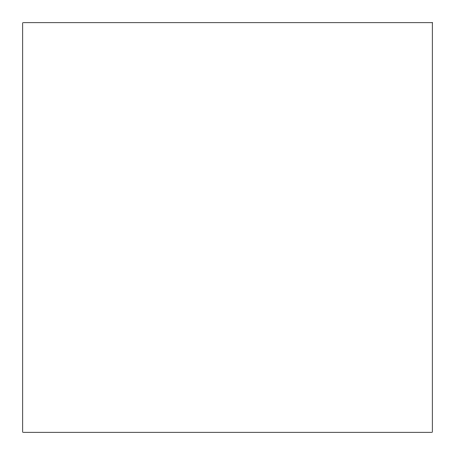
<?xml version="1.0" encoding="UTF-8"?>
<svg xmlns="http://www.w3.org/2000/svg" width="455" height="455" viewBox="0 0 455 455"><rect width="100%" height="100%" fill="white"/><g stroke="black" fill="none" stroke-linecap="round" stroke-linejoin="round"><path stroke-width="0.68" d="M432.25 22.75L22.75 22.75L22.75 432.25L432.25 432.25L432.25 22.75"/></g></svg>
